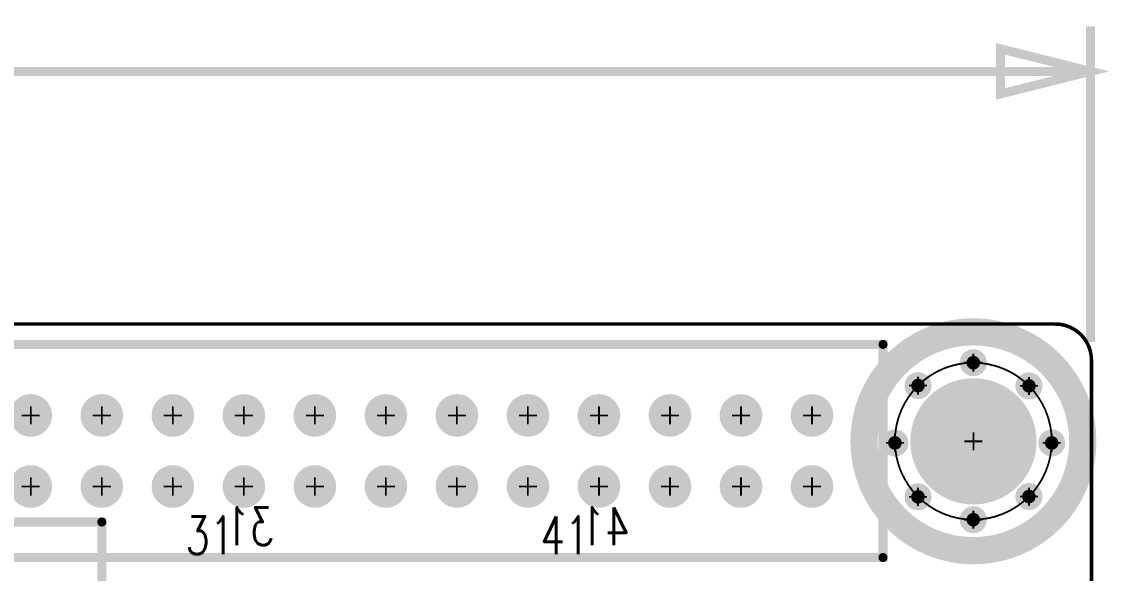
# Model space of a CAD drawing. Extents: x -10 to 105, y 1 to 70.
# Drawn here: x 70.74 to 101.36, y 54.45 to 69.98 of the extents above; entities that cross this region are included whole.
import ezdxf

# ---------------------------------------------------------------- set-up
doc = ezdxf.new("R2010")
doc.units = 0
doc.header["$MEASUREMENT"] = 0
doc.linetypes.add('TRMIDX_2048', pattern=[2, 1, 1])
doc.layers.get('0').update_dxf_attribs({"color": 4, "linetype": 'CONTINUOUS'})
for name, color, linetype in [('BOARD_OUTLINE_00', 4, 'CONTINUOUS'), ('DIMENSION2_01', 4, 'CONTINUOUS'), ('DIMENSION4_01', 4, 'CONTINUOUS'), ('DIMENSION6_01', 4, 'CONTINUOUS'), ('DIMENSION7_01', 4, 'CONTINUOUS'), ('DRIL_PLTE_THRU_01', 16, 'CONTINUOUS'), ('DRIL_PLTE_THRU_02', 3, 'CONTINUOUS'), ('DRIL_PLTE_THRU_03', 96, 'CONTINUOUS'), ('DRIL_PLTE_THRU_04', 146, 'CONTINUOUS'), ('DRIL_PLTE_THRU_05', 2, 'CONTINUOUS'), ('DRIL_PLTE_THRU_06', 186, 'CONTINUOUS'), ('DRIL_SYMBOL', 4, 'CONTINUOUS'), ('PADS_BOT', 150, 'CONTINUOUS'), ('PADS_INNER', 1, 'CONTINUOUS'), ('PADS_TOP', 1, 'CONTINUOUS'), ('PART_TOP_2DLINE_00', 56, 'CONTINUOUS'), ('PART_TOP_2DLINE_01', 56, 'CONTINUOUS'), ('PART_TOP_2DLINE_126', 56, 'CONTINUOUS'), ('PART_TOP_2DLINE_129', 56, 'CONTINUOUS'), ('TEXT_126', 56, 'CONTINUOUS'), ('TEXT_129', 56, 'CONTINUOUS')]:
    doc.layers.add(name, color=color, linetype=linetype)
doc.styles.add('W0$254', font='simplex', dxfattribs={"width": 0.75})

# ---------------------------------------------------------------- blocks, each defined once
blk = doc.blocks.new('BOARD_5725')
at = {"layer": 'BOARD_OUTLINE_00', "const_width": 0.1}
blk.add_lwpolyline([(-19.968, 1.016, 0.414214), (-18.952, 0), (79.016, 0, 0.414214), (80.032, 1.016), (80.032, 58.928, 0.414214), (79.016, 59.944), (-18.952, 59.944, 0.414214), (-19.968, 58.928)], format="xyb", close=True, dxfattribs=at)
blk = doc.blocks.new('D_1DFEGHI_5816')
at = {"layer": 'DIMENSION2_01', "linetype": 'TRMIDX_2048', "const_width": 0.254}
blk.add_lwpolyline([(100.076, 8.128), (53.455, 8.128)], dxfattribs=at)
at = {"layer": 'DIMENSION4_01', "linetype": 'TRMIDX_2048', "const_width": 0.254}
blk.add_lwpolyline([(100.076, 8.128), (97.536, 7.493), (97.536, 8.763)], close=True, dxfattribs=at)
at = {"layer": 'DIMENSION6_01', "linetype": 'TRMIDX_2048', "const_width": 0.254}
blk.add_lwpolyline([(100.076, 0.508), (100.076, 9.398)], dxfattribs=at)
at = {"layer": 'DIMENSION7_01', "linetype": 'TRMIDX_2048', "const_width": 0.0254}
blk.add_lwpolyline([(100.076, -0.762), (100.077, -0.762)], dxfattribs=at)
blk = doc.blocks.new('SMOOTH_0$254')
at = {"const_width": 0.127}
blk.add_lwpolyline([(-0.0635, 0, 1), (0.0635, 0, 1)], format="xyb", close=True, dxfattribs=at)
blk = doc.blocks.new('PART_BODY_TOP_5771')
at = {"layer": 'PART_TOP_2DLINE_00', "const_width": 0.254}
for points in [[(-2, 2), (4, 2), (4, -48), (-2, -48)], [(-3, -20), (-1, -20), (-1, -26), (-3, -26)]]:
    blk.add_lwpolyline(points, close=True, dxfattribs=at)
at = {"layer": 'PART_TOP_2DLINE_00'}
for p in [(-1, -26), (-2, -48), (4, -48)]:
    blk.add_blockref('SMOOTH_0$254', p, dxfattribs=at)
blk = doc.blocks.new('DRIL_SYMBOL_0$8')
at = {"layer": 'DRIL_SYMBOL', "const_width": 0.0508}
for points in [[(-0.254, 0), (0.254, 0)], [(0, -0.254), (0, 0.254)]]:
    blk.add_lwpolyline(points, dxfattribs=at)
blk = doc.blocks.new('DRIL_HOLE_0$8')
at = {"const_width": 0.4}
blk.add_lwpolyline([(-0.2, 0, 1), (0.2, 0, 1)], format="xyb", close=True, dxfattribs=at)
blk.add_blockref('DRIL_SYMBOL_0$8', (0, 0))
blk = doc.blocks.new('PAD_13')
at = {"const_width": 0.6}
blk.add_lwpolyline([(0, -0.3, 1), (0, 0.3, 1)], format="xyb", close=True, dxfattribs=at)
blk = doc.blocks.new('STK_TOP_57')
at = {"layer": 'DRIL_PLTE_THRU_01'}
blk.add_blockref('DRIL_HOLE_0$8', (0, 0), dxfattribs=at)
at = {"layer": 'DRIL_PLTE_THRU_02'}
blk.add_blockref('DRIL_HOLE_0$8', (0, 0), dxfattribs=at)
at = {"layer": 'DRIL_PLTE_THRU_03'}
blk.add_blockref('DRIL_HOLE_0$8', (0, 0), dxfattribs=at)
at = {"layer": 'DRIL_PLTE_THRU_04'}
blk.add_blockref('DRIL_HOLE_0$8', (0, 0), dxfattribs=at)
at = {"layer": 'DRIL_PLTE_THRU_05'}
blk.add_blockref('DRIL_HOLE_0$8', (0, 0), dxfattribs=at)
at = {"layer": 'DRIL_PLTE_THRU_06'}
blk.add_blockref('DRIL_HOLE_0$8', (0, 0), dxfattribs=at)
at = {"layer": 'PADS_BOT'}
blk.add_blockref('PAD_13', (0, 0), dxfattribs=at)
at = {"layer": 'PADS_INNER'}
blk.add_blockref('PAD_13', (0, 0), dxfattribs=at)
at = {"layer": 'PADS_TOP'}
blk.add_blockref('PAD_13', (0, 0), dxfattribs=at)
blk = doc.blocks.new('SYM_TOP_47')
for name, p in [('PART_BODY_TOP_5771', (0, 0)), ('STK_TOP_57', (0, -24)), ('STK_TOP_57', (2, -24)), ('STK_TOP_57', (0, -26)), ('STK_TOP_57', (2, -26)), ('STK_TOP_57', (0, -28)), ('STK_TOP_57', (2, -28)), ('STK_TOP_57', (0, -30)), ('STK_TOP_57', (2, -30)), ('STK_TOP_57', (0, -32)), ('STK_TOP_57', (2, -32)), ('STK_TOP_57', (0, -34)), ('STK_TOP_57', (2, -34)), ('STK_TOP_57', (0, -36)), ('STK_TOP_57', (2, -36)), ('STK_TOP_57', (0, -38)), ('STK_TOP_57', (2, -38)), ('STK_TOP_57', (0, -40)), ('STK_TOP_57', (2, -40)), ('STK_TOP_57', (0, -42)), ('STK_TOP_57', (2, -42)), ('STK_TOP_57', (0, -44)), ('STK_TOP_57', (2, -44)), ('STK_TOP_57', (0, -46)), ('STK_TOP_57', (2, -46))]:
    blk.add_blockref(name, p)
blk = doc.blocks.new('PART_TOP_311')
blk.add_blockref('SYM_TOP_47', (0, 0))
blk = doc.blocks.new('PART_BODY_TOP_5788')
at = {"layer": 'PART_TOP_2DLINE_01', "const_width": 0.0508}
blk.add_lwpolyline([(-2.211, 0.005, 1), (2.207, 0.005, 1)], format="xyb", close=True, dxfattribs=at)
at = {"layer": 'PART_TOP_2DLINE_126', "const_width": 0.762}
blk.add_lwpolyline([(-3.084, 0.005, 1), (3.079, 0.005, 1)], format="xyb", close=True, dxfattribs=at)
at = {"layer": 'PART_TOP_2DLINE_129', "const_width": 0.762}
blk.add_lwpolyline([(-3.079, 0, 1), (3.084, 0, 1)], format="xyb", close=True, dxfattribs=at)
blk = doc.blocks.new('DRIL_SYMBOL_3$048')
at = {"layer": 'DRIL_SYMBOL', "const_width": 0.0508}
for points in [[(-0.254, 0), (0.254, 0)], [(0, -0.254), (0, 0.254)]]:
    blk.add_lwpolyline(points, dxfattribs=at)
blk = doc.blocks.new('DRIL_HOLE_3$048')
at = {"const_width": 1.524}
blk.add_lwpolyline([(-0.762, 0, 1), (0.762, 0, 1)], format="xyb", close=True, dxfattribs=at)
blk.add_blockref('DRIL_SYMBOL_3$048', (0, 0))
blk = doc.blocks.new('PAD_54')
at = {"const_width": 1.778}
blk.add_lwpolyline([(0, -0.889, 1), (0, 0.889, 1)], format="xyb", close=True, dxfattribs=at)
blk = doc.blocks.new('STK_TOP_83')
at = {"layer": 'DRIL_PLTE_THRU_01'}
blk.add_blockref('DRIL_HOLE_3$048', (0, 0), dxfattribs=at)
at = {"layer": 'DRIL_PLTE_THRU_02'}
blk.add_blockref('DRIL_HOLE_3$048', (0, 0), dxfattribs=at)
at = {"layer": 'DRIL_PLTE_THRU_03'}
blk.add_blockref('DRIL_HOLE_3$048', (0, 0), dxfattribs=at)
at = {"layer": 'DRIL_PLTE_THRU_04'}
blk.add_blockref('DRIL_HOLE_3$048', (0, 0), dxfattribs=at)
at = {"layer": 'DRIL_PLTE_THRU_05'}
blk.add_blockref('DRIL_HOLE_3$048', (0, 0), dxfattribs=at)
at = {"layer": 'DRIL_PLTE_THRU_06'}
blk.add_blockref('DRIL_HOLE_3$048', (0, 0), dxfattribs=at)
at = {"layer": 'PADS_BOT'}
blk.add_blockref('PAD_54', (0, 0), dxfattribs=at)
at = {"layer": 'PADS_INNER'}
blk.add_blockref('PAD_54', (0, 0), dxfattribs=at)
at = {"layer": 'PADS_TOP'}
blk.add_blockref('PAD_54', (0, 0), dxfattribs=at)
blk = doc.blocks.new('DRIL_SYMBOL_0$381')
at = {"layer": 'DRIL_SYMBOL', "const_width": 0.0508}
for points in [[(-0.254, 0), (0.254, 0)], [(0, -0.254), (0, 0.254)]]:
    blk.add_lwpolyline(points, dxfattribs=at)
blk = doc.blocks.new('DRIL_HOLE_0$381')
at = {"const_width": 0.1905}
blk.add_lwpolyline([(-0.09525, 0, 1), (0.09525, 0, 1)], format="xyb", close=True, dxfattribs=at)
blk.add_blockref('DRIL_SYMBOL_0$381', (0, 0))
blk = doc.blocks.new('PAD_55')
at = {"const_width": 0.381}
blk.add_lwpolyline([(0, -0.1905, 1), (0, 0.1905, 1)], format="xyb", close=True, dxfattribs=at)
blk = doc.blocks.new('STK_TOP_77')
at = {"layer": 'DRIL_PLTE_THRU_01'}
blk.add_blockref('DRIL_HOLE_0$381', (0, 0), dxfattribs=at)
at = {"layer": 'DRIL_PLTE_THRU_02'}
blk.add_blockref('DRIL_HOLE_0$381', (0, 0), dxfattribs=at)
at = {"layer": 'DRIL_PLTE_THRU_03'}
blk.add_blockref('DRIL_HOLE_0$381', (0, 0), dxfattribs=at)
at = {"layer": 'DRIL_PLTE_THRU_04'}
blk.add_blockref('DRIL_HOLE_0$381', (0, 0), dxfattribs=at)
at = {"layer": 'DRIL_PLTE_THRU_05'}
blk.add_blockref('DRIL_HOLE_0$381', (0, 0), dxfattribs=at)
at = {"layer": 'DRIL_PLTE_THRU_06'}
blk.add_blockref('DRIL_HOLE_0$381', (0, 0), dxfattribs=at)
at = {"layer": 'PADS_BOT'}
blk.add_blockref('PAD_55', (0, 0), dxfattribs=at)
at = {"layer": 'PADS_INNER'}
blk.add_blockref('PAD_55', (0, 0), dxfattribs=at)
at = {"layer": 'PADS_TOP'}
blk.add_blockref('PAD_55', (0, 0), dxfattribs=at)
blk = doc.blocks.new('SYM_TOP_64')
for name, p in [('PART_BODY_TOP_5788', (0, 0)), ('STK_TOP_77', (-0.003048, 2.21361)), ('STK_TOP_77', (-1.55956, 1.569974)), ('STK_TOP_77', (1.564386, 1.5621)), ('STK_TOP_83', (0, 0)), ('STK_TOP_77', (-2.210562, -0.043688)), ('STK_TOP_77', (2.20599, -0.044196)), ('STK_TOP_77', (-1.559814, -1.561846)), ('STK_TOP_77', (1.563878, -1.552956)), ('STK_TOP_77', (-0.003048, -2.204466))]:
    blk.add_blockref(name, p)
blk = doc.blocks.new('PART_TOP_357')
blk.add_blockref('SYM_TOP_64', (0, 0))

msp = doc.modelspace()

# ---------------------------------------------------------------- block references
for name, p in [('D_1DFEGHI_5816', (0.762, 60.452)), ('PART_TOP_357', (97.536, 58.166)), ('BOARD_5725', (20.828, 1.524))]:
    msp.add_blockref(name, p)
at = {"rotation": 90}
msp.add_blockref('PART_TOP_311', (46.99, 56.896), dxfattribs=at)

# ---------------------------------------------------------------- texts
at = {"layer": 'TEXT_126', "style": 'W0$254', "width": 0.75}
for s, p in [('31', (75.344, 54.986)), ('41', (85.344, 54.986))]:
    msp.add_text(s, height=1.0668, dxfattribs=at).set_placement(p)
at = {"layer": 'TEXT_129', "style": 'W0$254', "text_generation_flag": 2, "width": 0.75}
for s, p in [('31', (77.86, 55.24)), ('41', (87.86, 55.24))]:
    msp.add_text(s, height=1.0668, dxfattribs=at).set_placement(p)

doc.saveas('drawing.dxf')
